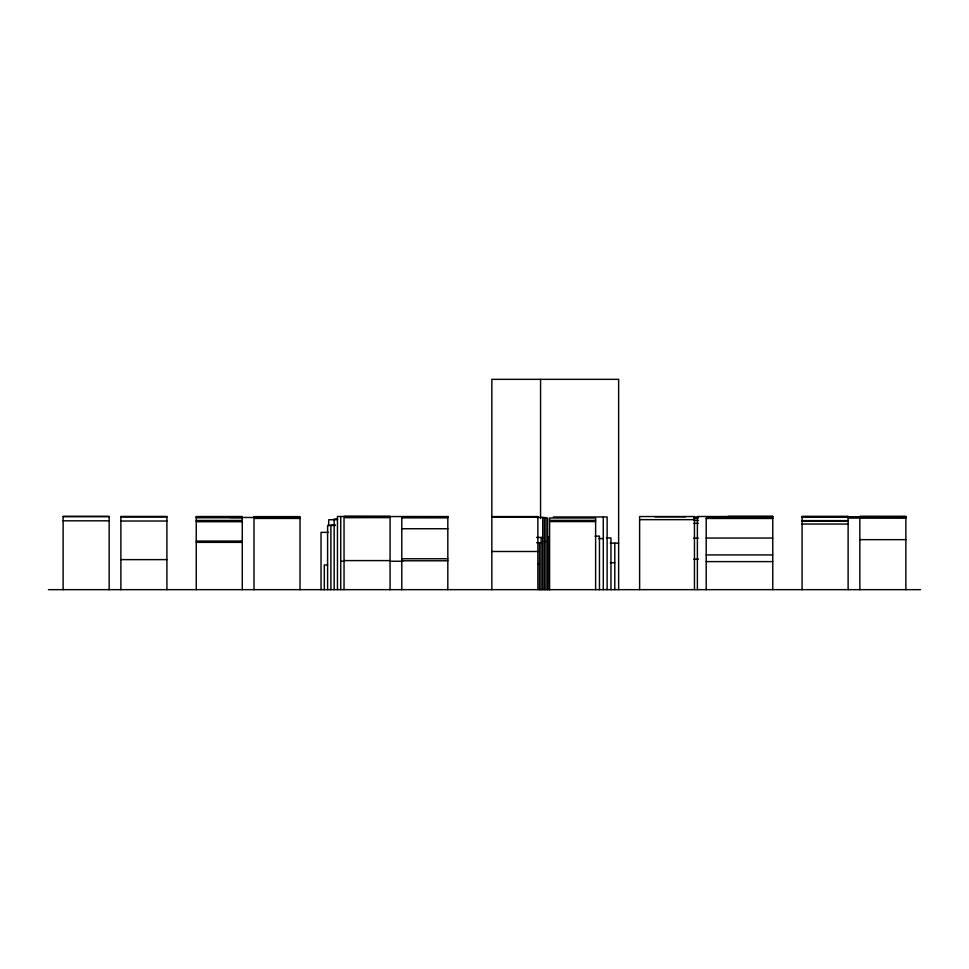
<?xml version="1.0" encoding="UTF-8"?>
<svg xmlns="http://www.w3.org/2000/svg" width="969" height="969" viewBox="0 0 969 969"><rect width="100%" height="100%" fill="white"/><g stroke="black" fill="none" stroke-linecap="round" stroke-linejoin="round"><path stroke-width="1.45" d="M344.043 516.32L390.071 516.32M728.082 516.368L772.753 516.368L772.753 589.661M63.118 516.586L109.146 516.586M242.274 516.525L196.247 516.525L196.247 589.661M254.011 516.61L300.027 516.61L300.027 589.661M447.823 516.61L337.466 516.501L337.466 589.661M491.84 516.574L537.856 516.574L537.856 589.661M772.753 516.513L697.389 516.513L697.389 589.661M802.09 516.659L848.117 516.659M859.854 516.538L905.882 516.538M447.823 516.683L401.796 516.683L401.796 589.661M654.971 516.792L685.652 516.792M712.784 516.84L772.753 516.816M802.09 516.756L836.38 516.756M120.883 516.998L166.91 516.998M196.247 516.998L242.274 516.998M553.384 516.974L607.127 516.974L607.127 589.661M848.117 516.913L905.882 516.913M254.011 517.228L290.167 517.228M401.796 517.252L447.823 517.252M491.84 517.216L537.856 517.216M693.78 517.131L698.298 517.131M802.09 517.18L848.117 517.18M536.753 517.422L544.36 517.422L544.36 589.661M848.117 517.446L859.963 517.446M229.823 517.482L300.027 517.482M859.854 517.519L905.882 517.519M196.247 517.761L242.274 517.761L242.274 589.661M401.796 517.834L447.823 517.834M544.602 518.027L547.606 518.027L547.606 589.661M693.78 518.076L698.298 518.076M848.117 517.918L905.882 517.967M772.753 518.221L706.195 518.221L706.195 589.661M300.027 518.439L254.011 518.439L254.011 589.661M706.195 518.476L772.753 518.476M337.466 518.972L334.172 518.972L334.172 589.661M639.625 519.65L694.458 519.65M337.6 519.735L328.697 519.735L328.697 525.683M196.247 520.462L242.274 520.462M549.593 520.377L595.62 520.377M693.78 520.426L698.298 520.426M802.09 520.619L848.117 520.619M63.118 520.813L109.146 520.813M120.883 521.031L166.91 521.031M802.09 521.237L848.117 521.237M549.593 521.576L595.62 521.576M196.247 521.722L242.274 521.722M693.78 523.321L698.298 523.321M802.09 524.035L848.117 524.035M335.383 525.125L330.889 525.125L330.889 589.661M335.383 525.404L327.607 525.404L327.607 589.661M401.796 528.735L447.823 528.735M328.443 532.369L321.03 532.369L321.03 589.661M594.966 536.136L599.46 536.136L599.46 589.661M547.606 537.214L549.241 537.214L549.241 589.661M536.632 537.432L542.737 537.432M606.485 537.928L610.967 537.928L610.967 589.661M706.195 538.061L772.753 538.061M693.61 538.17L698.274 538.17M598.757 538.594L603.287 538.594M859.854 539.648L905.882 539.648M196.247 541.077L242.274 541.077M544.36 541.55L545.983 541.55M196.247 542.361L242.274 542.361M536.632 542.676L541.114 542.676M610.276 543.149L618.634 543.149M491.84 551.494L537.856 551.494M706.195 554.922L772.753 554.922M401.796 558.774L447.823 558.774M693.804 559.174L698.479 559.174M120.883 559.622L166.91 559.622M344.043 560.591L390.071 560.591M401.796 560.785L447.823 560.785M340.749 561.245L344.043 561.245M390.519 561.245L402.704 561.245M706.195 561.608L772.753 561.608M610.276 562.783L614.794 562.783M537.856 563.704L539.491 563.704M327.607 564.963L324.312 564.963L324.312 589.661M48.45 589.661L920.55 589.661M905.882 589.661L905.882 516.429L859.854 516.429L859.854 589.661M848.117 589.661L848.117 516.368L802.09 516.368L802.09 589.661M694.458 589.661L694.458 516.538L639.625 516.538L639.625 589.661M618.634 589.661L618.634 379.339L491.84 379.339L491.84 589.661M614.794 543.149L614.794 589.661M603.287 516.974L603.287 589.661M595.62 589.661L595.62 517.991L549.593 517.991L549.593 589.661M545.983 518.027L545.983 589.661M542.737 517.422L542.737 589.661M541.114 537.432L541.114 589.661M540.569 379.339L540.569 518.548M539.491 542.676L539.491 589.661M447.823 516.501L447.823 589.661M390.071 589.661L390.071 517.616L344.043 517.664L344.043 589.661M340.749 516.501L340.749 589.661M166.91 589.661L166.91 516.441L120.883 516.441L120.883 589.661M109.146 589.661L109.146 516.404L63.118 516.404L63.118 589.661"/></g></svg>
